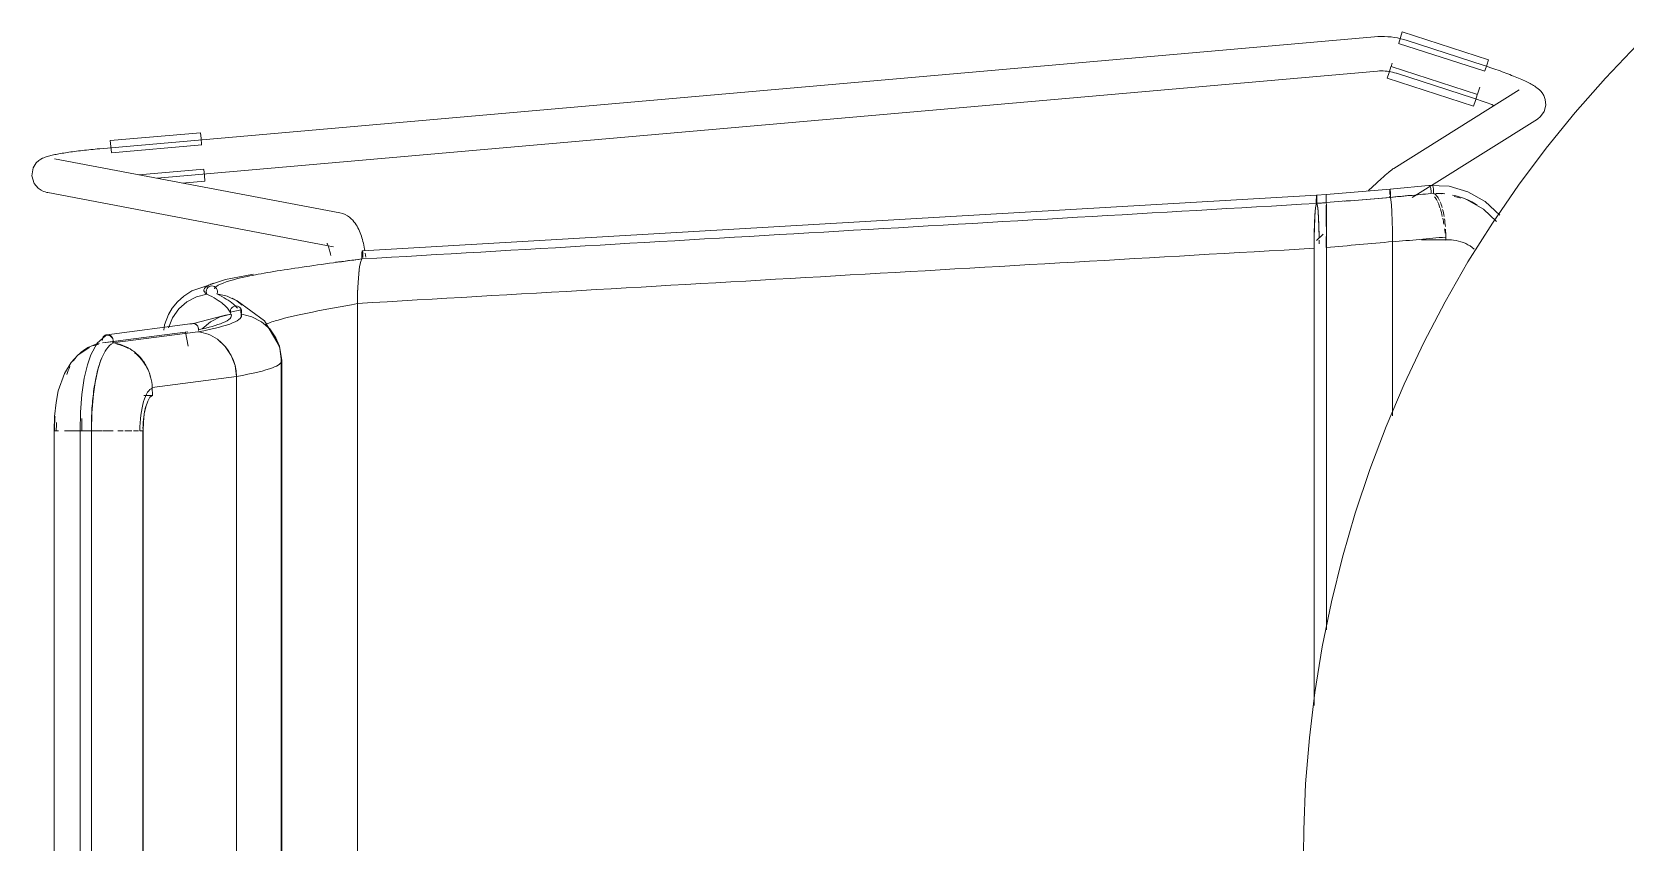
# Model space of a CAD drawing. Header units: millimetres. Extents: x 79795 to 317870, y -36033 to 97293.
# Drawn here: x 229449 to 230003, y 12310 to 12592 of the extents above; entities that cross this region are included whole.
import ezdxf

# ---------------------------------------------------------------- set-up
doc = ezdxf.new("R2010")
doc.units = ezdxf.units.MM
doc.header["$MEASUREMENT"] = 0
doc.layers.add('I-FURN', color=8, linetype='CONTINUOUS', lineweight=9)

msp = doc.modelspace()

# ---------------------------------------------------------------- linework, layer by layer
at = {"layer": 'I-FURN'}
for p, q in [((229925.1, 12589.89), (229925.73, 12591.84)), ((229925.73, 12591.84), (229955.74, 12582.15)), ((229916.05, 12590.12), (229472.73, 12551.18)), ((229916.1, 12590.13), (229916.05, 12590.13)), ((229917.24, 12590.21), (229916.1, 12590.13)), ((229918.38, 12590.23), (229917.24, 12590.21)), ((229919.52, 12590.22), (229918.38, 12590.23)), ((229920.67, 12590.16), (229919.52, 12590.22)), ((229921.8, 12590.05), (229920.67, 12590.16)), ((229922.93, 12589.9), (229921.8, 12590.05)), ((229924.06, 12589.7), (229922.93, 12589.9)), ((229925.17, 12589.46), (229924.06, 12589.7)), ((229924.43, 12587.8), (229954.44, 12578.11)), ((229924.47, 12587.91), (229925.1, 12589.89)), ((229926.28, 12589.17), (229925.17, 12589.46)), ((229927.37, 12588.84), (229926.28, 12589.17)), ((229954.18, 12580.13), (229927.37, 12588.84)), ((230007.42, 12587.34), (229996.38, 12575.76)), ((229921.86, 12579.82), (229922.23, 12580.99)), ((229954.64, 12579.98), (229954.18, 12580.13)), ((229955.11, 12580.2), (229954.47, 12578.23)), ((229955.74, 12582.15), (229955.11, 12580.2)), ((229492.6, 12540.88), (229917.1, 12578.17)), ((229917.1, 12578.17), (229917.76, 12578.22)), ((229917.76, 12578.22), (229918.42, 12578.23)), ((229918.42, 12578.23), (229919.09, 12578.23)), ((229919.09, 12578.23), (229919.75, 12578.19)), ((229919.75, 12578.19), (229920.41, 12578.13)), ((229920.41, 12578.13), (229921.06, 12578.04)), ((229920.52, 12575.68), (229921.15, 12577.64)), ((229920.52, 12575.68), (229950.52, 12565.99)), ((229921.06, 12578.04), (229921.71, 12577.93)), ((229921.15, 12577.64), (229921.79, 12579.61)), ((229921.71, 12577.93), (229922.36, 12577.79)), ((229951.83, 12570.04), (229921.82, 12579.73)), ((229922.36, 12577.79), (229923, 12577.62)), ((229923, 12577.62), (229923.64, 12577.43)), ((229923.64, 12577.43), (229923.67, 12577.42)), ((229923.67, 12577.42), (229950.48, 12568.71)), ((229955.38, 12579.73), (229954.64, 12579.98)), ((229956.12, 12579.49), (229955.38, 12579.73)), ((229956.85, 12579.24), (229956.12, 12579.49)), ((229957.58, 12578.99), (229956.85, 12579.24)), ((229958.3, 12578.73), (229957.58, 12578.99)), ((229959.02, 12578.48), (229958.3, 12578.73)), ((229959.72, 12578.23), (229959.02, 12578.48)), ((229960.42, 12577.97), (229959.72, 12578.23)), ((229961.11, 12577.72), (229960.42, 12577.97)), ((229961.79, 12577.46), (229961.11, 12577.72)), ((229962.45, 12577.21), (229961.79, 12577.46)), ((229963.11, 12576.95), (229962.45, 12577.21)), ((229963.75, 12576.7), (229963.11, 12576.95)), ((229964.37, 12576.45), (229963.75, 12576.7)), ((229964.98, 12576.2), (229964.37, 12576.45)), ((229965.58, 12575.96), (229964.98, 12576.2)), ((229966.16, 12575.71), (229965.58, 12575.96)), ((229966.72, 12575.47), (229966.16, 12575.71)), ((229967.26, 12575.23), (229966.72, 12575.47)), ((229967.79, 12574.99), (229967.26, 12575.23)), ((229968.3, 12574.76), (229967.79, 12574.99)), ((229968.79, 12574.52), (229968.3, 12574.76)), ((229969.27, 12574.29), (229968.79, 12574.52)), ((229996.38, 12575.76), (229985.81, 12563.75)), ((229966.34, 12571.64), (229922.75, 12544.33)), ((229951.79, 12569.92), (229951.15, 12567.95)), ((229951.86, 12570.13), (229952.66, 12572.61)), ((229969.72, 12574.06), (229969.27, 12574.29)), ((229970.16, 12573.83), (229969.72, 12574.06)), ((229970.59, 12573.6), (229970.16, 12573.83)), ((229971, 12573.37), (229970.59, 12573.6)), ((229971.4, 12573.14), (229971, 12573.37)), ((229971.79, 12572.9), (229971.4, 12573.14)), ((229972.18, 12572.64), (229971.79, 12572.9)), ((229972.57, 12572.36), (229972.18, 12572.64)), ((229972.97, 12572.05), (229972.57, 12572.36)), ((229973.4, 12571.68), (229972.97, 12572.05)), ((229973.86, 12571.22), (229973.4, 12571.68)), ((229974.38, 12570.59), (229973.86, 12571.22)), ((229974.95, 12569.68), (229974.38, 12570.59)), ((229975.47, 12568.29), (229974.95, 12569.68)), ((229950.81, 12568.61), (229950.48, 12568.71)), ((229951.15, 12567.95), (229950.52, 12565.99)), ((229951.5, 12568.38), (229950.81, 12568.61)), ((229952.19, 12568.15), (229951.5, 12568.38)), ((229952.87, 12567.92), (229952.19, 12568.15)), ((229953.55, 12567.68), (229952.87, 12567.92)), ((229954.22, 12567.45), (229953.55, 12567.68)), ((229954.89, 12567.21), (229954.22, 12567.45)), ((229955.55, 12566.98), (229954.89, 12567.21)), ((229956.19, 12566.74), (229955.55, 12566.98)), ((229956.83, 12566.51), (229956.19, 12566.74)), ((229957.45, 12566.27), (229956.83, 12566.51)), ((229973.83, 12562.36), (229975.06, 12564.09)), ((229975.06, 12564.09), (229975.64, 12566.32)), ((229975.64, 12566.32), (229975.47, 12568.29)), ((229985.81, 12563.75), (229975.73, 12551.32)), ((229935.94, 12538.43), (229972.71, 12561.47)), ((229973.83, 12562.36), (229972.71, 12561.47)), ((229476.34, 12553.99), (229507.75, 12556.75)), ((229476.52, 12551.95), (229476.34, 12553.99)), ((229476.71, 12549.76), (229508.12, 12552.52)), ((229507.75, 12556.75), (229507.93, 12554.71)), ((229507.93, 12554.71), (229508.11, 12552.64)), ((229450.58, 12546.21), (229451.49, 12547.06)), ((229451.49, 12547.06), (229452.19, 12547.54)), ((229452.19, 12547.54), (229452.75, 12547.85)), ((229452.75, 12547.85), (229453.22, 12548.06)), ((229453.22, 12548.06), (229453.65, 12548.23)), ((229453.65, 12548.23), (229454.06, 12548.37)), ((229454.06, 12548.37), (229454.45, 12548.5)), ((229454.45, 12548.5), (229454.85, 12548.61)), ((229454.85, 12548.61), (229455.25, 12548.72)), ((229455.25, 12548.72), (229455.66, 12548.82)), ((229455.66, 12548.82), (229456.09, 12548.92)), ((229456.09, 12548.92), (229456.53, 12549.02)), ((229456.53, 12549.02), (229456.99, 12549.12)), ((229556.17, 12528.88), (229456.88, 12547.7)), ((229456.99, 12549.12), (229457.47, 12549.21)), ((229457.47, 12549.21), (229457.97, 12549.31)), ((229457.97, 12549.31), (229458.48, 12549.4)), ((229458.48, 12549.4), (229459.01, 12549.5)), ((229459.01, 12549.5), (229459.57, 12549.59)), ((229459.57, 12549.59), (229460.13, 12549.68)), ((229460.13, 12549.68), (229460.72, 12549.77)), ((229460.72, 12549.77), (229461.32, 12549.87)), ((229461.32, 12549.87), (229461.94, 12549.96)), ((229461.94, 12549.96), (229462.58, 12550.05)), ((229462.58, 12550.05), (229463.23, 12550.13)), ((229463.23, 12550.13), (229463.89, 12550.22)), ((229463.89, 12550.22), (229464.56, 12550.31)), ((229464.56, 12550.31), (229465.25, 12550.4)), ((229465.25, 12550.4), (229465.95, 12550.48)), ((229465.95, 12550.48), (229466.66, 12550.56)), ((229466.66, 12550.56), (229467.38, 12550.64)), ((229467.38, 12550.64), (229468.1, 12550.72)), ((229468.1, 12550.72), (229468.84, 12550.8)), ((229468.84, 12550.8), (229469.58, 12550.88)), ((229469.58, 12550.88), (229470.32, 12550.95)), ((229470.32, 12550.95), (229471.07, 12551.02)), ((229471.07, 12551.02), (229471.82, 12551.09)), ((229471.82, 12551.09), (229472.57, 12551.16)), ((229472.57, 12551.16), (229472.73, 12551.18)), ((229476.7, 12549.88), (229476.52, 12551.95)), ((229975.73, 12551.32), (229966.16, 12538.51)), ((229449.05, 12541.79), (229449.54, 12544.55)), ((229449.89, 12539.04), (229449.05, 12541.79)), ((229449.54, 12544.55), (229450.58, 12546.21)), ((229508.86, 12544.07), (229486.26, 12542.09)), ((229508.87, 12543.95), (229509.05, 12541.88)), ((229509.05, 12541.88), (229509.23, 12539.84)), ((229918.97, 12541.21), (229918.62, 12540.89)), ((229919.3, 12541.51), (229918.97, 12541.21)), ((229919.63, 12541.8), (229919.3, 12541.51)), ((229919.93, 12542.07), (229919.63, 12541.8)), ((229920.23, 12542.33), (229919.93, 12542.07)), ((229920.51, 12542.57), (229920.23, 12542.33)), ((229920.77, 12542.8), (229920.51, 12542.57)), ((229921.03, 12543.01), (229920.77, 12542.8)), ((229921.27, 12543.22), (229921.03, 12543.01)), ((229921.5, 12543.41), (229921.27, 12543.22)), ((229921.72, 12543.59), (229921.5, 12543.41)), ((229921.94, 12543.76), (229921.72, 12543.59)), ((229922.17, 12543.93), (229921.94, 12543.76)), ((229922.43, 12544.12), (229922.17, 12543.93)), ((229922.75, 12544.33), (229922.43, 12544.12)), ((229449.89, 12539.04), (229451.21, 12537.47)), ((229451.21, 12537.47), (229452.29, 12536.72)), ((229452.29, 12536.72), (229453.09, 12536.34)), ((229453.09, 12536.34), (229453.71, 12536.13)), ((229453.71, 12536.13), (229454.23, 12535.99)), ((229454.23, 12535.99), (229454.65, 12535.91)), ((229454.65, 12535.91), (229553.94, 12517.09)), ((229501.34, 12539.15), (229509.23, 12539.84)), ((229921.49, 12537.08), (229899.29, 12535.25)), ((229914.45, 12537.05), (229913.98, 12536.61)), ((229914.91, 12537.48), (229914.45, 12537.05)), ((229915.36, 12537.91), (229914.91, 12537.48)), ((229915.81, 12538.32), (229915.36, 12537.91)), ((229916.24, 12538.72), (229915.81, 12538.32)), ((229916.67, 12539.12), (229916.24, 12538.72)), ((229917.08, 12539.5), (229916.67, 12539.12)), ((229917.48, 12539.86), (229917.08, 12539.5)), ((229917.87, 12540.22), (229917.48, 12539.86)), ((229918.25, 12540.56), (229917.87, 12540.22)), ((229918.62, 12540.89), (229918.25, 12540.56)), ((229921.39, 12535.7), (229921.38, 12535.21)), ((229921.38, 12535.21), (229921.39, 12535.7)), ((229921.4, 12536.16), (229921.39, 12535.7)), ((229921.39, 12535.7), (229921.4, 12536.15)), ((229921.42, 12536.54), (229921.4, 12536.16)), ((229921.4, 12536.15), (229921.42, 12536.53)), ((229921.44, 12536.83), (229921.42, 12536.54)), ((229921.42, 12536.53), (229921.44, 12536.83)), ((229921.46, 12537.02), (229921.44, 12536.83)), ((229921.44, 12536.83), (229921.46, 12537.01)), ((229921.49, 12537.08), (229921.46, 12537.02)), ((229921.46, 12537.01), (229921.49, 12537.08)), ((229935.98, 12538.5), (229921.49, 12537.08)), ((229921.51, 12537.01), (229921.49, 12537.08)), ((229921.49, 12537.08), (229921.51, 12537.01)), ((229921.54, 12536.82), (229921.51, 12537.01)), ((229921.56, 12536.53), (229921.54, 12536.82)), ((229921.54, 12536.82), (229921.56, 12536.52)), ((229921.57, 12536.14), (229921.56, 12536.53)), ((229921.56, 12536.52), (229921.57, 12536.14)), ((229921.59, 12535.69), (229921.57, 12536.14)), ((229921.57, 12536.14), (229921.59, 12535.69)), ((229921.59, 12535.2), (229921.59, 12535.69)), ((229921.59, 12535.69), (229921.59, 12535.2)), ((229929.12, 12534.16), (229935.6, 12538.22)), ((229935.08, 12538.38), (229941.99, 12538.1)), ((229941.99, 12538.1), (229948.51, 12536.22)), ((229948.51, 12536.22), (229954.52, 12532.83)), ((229966.16, 12538.51), (229957.1, 12525.32)), ((229895.93, 12534.98), (229564.02, 12515.69)), ((229895.62, 12531.26), (229895.42, 12529.51)), ((229895.83, 12532.14), (229895.62, 12531.26)), ((229895.83, 12534.05), (229895.82, 12533.6)), ((229895.82, 12533.6), (229895.82, 12533.11)), ((229895.82, 12533.11), (229895.82, 12532.61)), ((229895.82, 12532.61), (229895.83, 12532.14)), ((229895.85, 12534.43), (229895.83, 12534.05)), ((229895.87, 12534.73), (229895.85, 12534.43)), ((229895.9, 12534.91), (229895.87, 12534.73)), ((229895.93, 12534.98), (229895.9, 12534.91)), ((229895.93, 12534.98), (229899.29, 12535.25)), ((229895.95, 12534.91), (229895.93, 12534.98)), ((229895.98, 12534.72), (229895.95, 12534.91)), ((229896, 12534.43), (229895.98, 12534.72)), ((229896.02, 12534.04), (229896, 12534.43)), ((229896.03, 12533.59), (229896.02, 12534.04)), ((229896.04, 12533.1), (229896.03, 12533.59)), ((229896.03, 12532.14), (229896.04, 12532.61)), ((229896.24, 12531.24), (229896.03, 12532.14)), ((229896.04, 12532.61), (229896.04, 12533.1)), ((229896.43, 12529.48), (229896.24, 12531.24)), ((229899.25, 12529.76), (229899.26, 12531.51)), ((229899.26, 12531.51), (229899.25, 12529.76)), ((229899.28, 12535.18), (229899.29, 12535.25)), ((229899.29, 12535.25), (229899.28, 12535.19)), ((229899.28, 12534.32), (229899.28, 12534.7)), ((229899.28, 12534.7), (229899.28, 12534.32)), ((229899.28, 12533.86), (229899.28, 12534.32)), ((229899.28, 12534.32), (229899.28, 12533.87)), ((229899.28, 12533.87), (229899.28, 12533.38)), ((229899.28, 12533.37), (229899.28, 12533.86)), ((229899.28, 12533.38), (229899.28, 12532.88)), ((229899.28, 12532.88), (229899.28, 12533.37)), ((229899.28, 12532.41), (229899.28, 12532.88)), ((229899.28, 12532.88), (229899.28, 12532.41)), ((229899.29, 12535.25), (229899.29, 12535.18)), ((229899.29, 12535.19), (229899.29, 12535.25)), ((229899.29, 12535), (229899.29, 12534.7)), ((229899.29, 12534.71), (229899.29, 12535)), ((229899.29, 12534.33), (229899.29, 12534.71)), ((229899.29, 12534.7), (229899.29, 12534.32)), ((229899.29, 12533.87), (229899.29, 12534.33)), ((229899.29, 12534.32), (229899.29, 12533.87)), ((229899.29, 12533.87), (229899.29, 12533.38)), ((229899.29, 12533.38), (229899.29, 12533.87)), ((229899.29, 12533.38), (229899.29, 12532.88)), ((229899.29, 12532.89), (229899.29, 12533.38)), ((229899.29, 12532.42), (229899.29, 12532.89)), ((229899.29, 12532.88), (229899.29, 12532.41)), ((229899.31, 12531.53), (229899.29, 12532.42)), ((229899.29, 12532.41), (229899.31, 12531.53)), ((229899.31, 12531.53), (229899.32, 12529.78)), ((229899.32, 12529.78), (229899.31, 12531.53)), ((229921.39, 12534.72), (229921.39, 12534.24)), ((229921.39, 12534.24), (229921.39, 12534.71)), ((229921.58, 12534.23), (229921.59, 12534.7)), ((229921.59, 12534.7), (229921.58, 12534.23)), ((229921.77, 12533.34), (229921.58, 12534.23)), ((229921.58, 12534.23), (229921.77, 12533.34)), ((229921.59, 12534.7), (229921.59, 12535.2)), ((229921.59, 12535.2), (229921.59, 12534.7)), ((229921.95, 12531.6), (229921.77, 12533.34)), ((229921.77, 12533.34), (229921.95, 12531.62)), ((229921.95, 12531.61), (229922.1, 12529.17)), ((229922.1, 12529.13), (229921.95, 12531.6)), ((229948.11, 12533.51), (229953.94, 12530.15)), ((229953.94, 12530.15), (229958.45, 12525.84)), ((229954.52, 12532.83), (229959.67, 12528.09)), ((229556.17, 12528.88), (229557.16, 12528.62)), ((229557.16, 12528.62), (229558.05, 12528.26)), ((229558.05, 12528.26), (229558.84, 12527.82)), ((229558.84, 12527.82), (229559.53, 12527.34)), ((229559.53, 12527.34), (229560.13, 12526.83)), ((229560.13, 12526.83), (229560.65, 12526.31)), ((229560.65, 12526.31), (229561.1, 12525.78)), ((229561.1, 12525.78), (229561.5, 12525.25)), ((229561.5, 12525.25), (229561.86, 12524.71)), ((229561.86, 12524.71), (229562.18, 12524.17)), ((229895.26, 12527), (229895.14, 12523.87)), ((229895.42, 12529.51), (229895.26, 12527)), ((229896.59, 12526.99), (229896.43, 12529.48)), ((229896.71, 12523.87), (229896.59, 12526.99)), ((229899.23, 12524.14), (229899.24, 12527.26)), ((229899.24, 12527.26), (229899.23, 12524.14)), ((229899.24, 12527.26), (229899.25, 12529.76)), ((229899.25, 12529.76), (229899.24, 12527.26)), ((229899.32, 12529.78), (229899.33, 12527.28)), ((229899.33, 12527.28), (229899.32, 12529.78)), ((229899.34, 12524.15), (229899.33, 12527.28)), ((229899.33, 12527.27), (229899.34, 12524.15)), ((229922.22, 12526.03), (229922.1, 12529.13)), ((229922.1, 12529.13), (229922.21, 12526.09)), ((229922.29, 12522.59), (229922.22, 12526.03)), ((229922.22, 12526.03), (229922.29, 12522.59)), ((229957.1, 12525.32), (229948.58, 12511.77)), ((229562.18, 12524.17), (229562.47, 12523.64)), ((229562.47, 12523.64), (229562.75, 12523.08)), ((229562.75, 12523.08), (229563, 12522.52)), ((229563, 12522.52), (229563.23, 12521.95)), ((229563.23, 12521.95), (229563.45, 12521.37)), ((229563.45, 12521.37), (229563.66, 12520.78)), ((229563.66, 12520.78), (229563.85, 12520.17)), ((229563.85, 12520.17), (229564.04, 12519.56)), ((229564.04, 12519.56), (229564.21, 12518.93)), ((229895.06, 12520.31), (229895.03, 12516.53)), ((229895.14, 12523.87), (229895.06, 12520.31)), ((229898.2, 12521.49), (229895.91, 12519.28)), ((229896.79, 12520.32), (229896.71, 12523.87)), ((229896.82, 12518.06), (229896.81, 12519.3)), ((229899.22, 12516.8), (229899.22, 12520.58)), ((229899.22, 12520.58), (229899.22, 12516.8)), ((229899.35, 12520.58), (229899.34, 12524.15)), ((229899.34, 12524.14), (229899.35, 12520.58)), ((229899.35, 12520.58), (229899.35, 12516.79)), ((229899.35, 12516.79), (229899.35, 12520.58)), ((229922.29, 12522.5), (229922.32, 12518.85)), ((229922.32, 12518.73), (229922.29, 12522.49)), ((229942.11, 12519.44), (229932.36, 12519.44)), ((229940.87, 12520.43), (229940.87, 12519.38)), ((229551.71, 12518.31), (229551.72, 12518.29)), ((229551.72, 12518.29), (229551.77, 12518.21)), ((229551.77, 12518.21), (229551.81, 12518.13)), ((229551.81, 12518.13), (229551.89, 12517.97)), ((229551.89, 12517.97), (229551.97, 12517.78)), ((229551.97, 12517.78), (229552.07, 12517.55)), ((229552.07, 12517.55), (229552.17, 12517.28)), ((229552.17, 12517.28), (229552.28, 12516.98)), ((229552.28, 12516.98), (229552.39, 12516.64)), ((229552.39, 12516.64), (229552.49, 12516.27)), ((229552.49, 12516.27), (229552.6, 12515.88)), ((229552.6, 12515.88), (229552.71, 12515.46)), ((229552.71, 12515.46), (229552.81, 12515.01)), ((229552.81, 12515.01), (229552.91, 12514.54)), ((229552.91, 12514.54), (229553.01, 12514.05)), ((229563.81, 12514.29), (229563.84, 12514.74)), ((229563.81, 12513.79), (229563.81, 12514.29)), ((229563.82, 12514.28), (229563.81, 12513.79)), ((229563.81, 12513.79), (229563.81, 12513.29)), ((229563.81, 12513.3), (229563.81, 12513.79)), ((229563.84, 12514.74), (229563.82, 12514.28)), ((229563.84, 12514.74), (229563.87, 12515.13)), ((229563.87, 12515.12), (229563.84, 12514.74)), ((229563.87, 12515.13), (229563.91, 12515.43)), ((229563.91, 12515.42), (229563.87, 12515.12)), ((229563.96, 12515.62), (229563.91, 12515.42)), ((229563.91, 12515.43), (229563.96, 12515.62)), ((229564.02, 12515.69), (229563.96, 12515.62)), ((229563.96, 12515.62), (229564.02, 12515.69)), ((229564.07, 12515.63), (229564.02, 12515.69)), ((229564.02, 12515.69), (229564.07, 12515.63)), ((229564.12, 12515.44), (229564.07, 12515.63)), ((229564.07, 12515.63), (229564.12, 12515.45)), ((229564.12, 12515.45), (229564.17, 12515.16)), ((229564.16, 12515.15), (229564.12, 12515.44)), ((229564.2, 12514.77), (229564.16, 12515.15)), ((229564.17, 12515.16), (229564.2, 12514.78)), ((229564.2, 12514.78), (229564.22, 12514.33)), ((229564.22, 12514.32), (229564.2, 12514.77)), ((229564.21, 12518.93), (229564.37, 12518.28)), ((229564.22, 12514.33), (229564.23, 12513.83)), ((229564.23, 12513.83), (229564.22, 12514.32)), ((229564.23, 12513.33), (229564.23, 12513.83)), ((229564.23, 12513.83), (229564.23, 12513.33)), ((229564.37, 12518.28), (229564.52, 12517.63)), ((229564.52, 12517.63), (229564.67, 12516.96)), ((229564.67, 12516.96), (229564.8, 12516.28)), ((229564.8, 12516.28), (229564.93, 12515.59)), ((229565.04, 12514.88), (229565.15, 12514.17)), ((229565.15, 12514.17), (229565.25, 12513.44)), ((229895.03, 12516.53), (229895.03, 12357.43)), ((229895.03, 12357.43), (229895.03, 12516.53)), ((229899.35, 12516.79), (229899.35, 12383.79)), ((229899.35, 12383.79), (229899.35, 12516.79)), ((229922.32, 12458.25), (229922.32, 12518.73)), ((229922.32, 12518.73), (229922.32, 12458.25)), ((229562.75, 12507.71), (229563.06, 12510.18)), ((229563.06, 12510.17), (229562.75, 12507.68)), ((229563.43, 12511.92), (229563.06, 12510.17)), ((229563.06, 12510.18), (229563.43, 12511.92)), ((229563.83, 12512.82), (229563.43, 12511.92)), ((229563.43, 12511.92), (229563.83, 12512.82)), ((229563.83, 12512.82), (229563.81, 12513.3)), ((229563.81, 12513.29), (229563.83, 12512.82)), ((229948.58, 12511.77), (229940.61, 12497.9)), ((229516.44, 12505.68), (229504.73, 12501.69)), ((229509.99, 12502.5), (229509.8, 12502.04)), ((229509.8, 12502.04), (229510, 12502.49)), ((229510.3, 12502.88), (229509.99, 12502.5)), ((229510, 12502.49), (229510.3, 12502.88)), ((229510.3, 12502.88), (229510.7, 12503.18)), ((229510.7, 12503.18), (229510.3, 12502.88)), ((229510.7, 12503.18), (229511.15, 12503.38)), ((229511.15, 12503.38), (229510.7, 12503.18)), ((229511.15, 12503.38), (229511.63, 12503.45)), ((229511.63, 12503.45), (229511.15, 12503.38)), ((229511.63, 12503.45), (229512.12, 12503.39)), ((229512.12, 12503.39), (229511.63, 12503.45)), ((229512.12, 12503.39), (229512.58, 12503.21)), ((229512.58, 12503.21), (229512.12, 12503.39)), ((229512.58, 12503.21), (229512.98, 12502.92)), ((229512.98, 12502.92), (229512.58, 12503.21)), ((229512.98, 12502.92), (229513.3, 12502.54)), ((229513.3, 12502.54), (229512.98, 12502.92)), ((229513.3, 12502.54), (229513.51, 12502.09)), ((229513.51, 12502.09), (229513.3, 12502.54)), ((229526.1, 12507.58), (229516.44, 12505.68)), ((229562.51, 12504.58), (229562.36, 12501.04)), ((229562.36, 12501.11), (229562.51, 12504.58)), ((229562.75, 12507.68), (229562.51, 12504.58)), ((229562.51, 12504.63), (229562.75, 12507.68)), ((229499.66, 12497.88), (229497.88, 12495.72)), ((229501.9, 12499.88), (229499.66, 12497.88)), ((229502.98, 12497.93), (229500.15, 12495.45)), ((229504.73, 12501.69), (229501.9, 12499.88)), ((229506.3, 12499.67), (229502.98, 12497.93)), ((229509.93, 12500.58), (229506.3, 12499.67)), ((229509.8, 12502.04), (229509.72, 12501.55)), ((229509.72, 12501.55), (229509.77, 12501.05)), ((229509.73, 12501.54), (229509.8, 12502.04)), ((229509.77, 12501.05), (229509.73, 12501.54)), ((229509.93, 12500.58), (229509.77, 12501.05)), ((229509.77, 12501.05), (229509.93, 12500.58)), ((229513.57, 12501.1), (229513.42, 12500.63)), ((229513.42, 12500.63), (229513.57, 12501.1)), ((229513.42, 12500.63), (229517.03, 12499.84)), ((229517.03, 12499.84), (229513.42, 12500.63)), ((229513.51, 12502.09), (229513.6, 12501.6)), ((229513.6, 12501.6), (229513.51, 12502.09)), ((229513.6, 12501.6), (229513.57, 12501.1)), ((229513.57, 12501.1), (229513.6, 12501.6)), ((229517.03, 12499.84), (229520.35, 12498.19)), ((229520.36, 12498.2), (229517.03, 12499.84)), ((229520.43, 12498.25), (229518.68, 12499.14)), ((229520.35, 12498.19), (229522.2, 12496.78)), ((229521.5, 12497.38), (229520.36, 12498.2)), ((229529.97, 12491.27), (229520.43, 12498.25)), ((229562.36, 12501.04), (229562.3, 12497.27)), ((229562.3, 12497.35), (229562.36, 12501.04)), ((229562.3, 12497.27), (229562.3, 12113.87)), ((229562.3, 12113.87), (229562.3, 12497.27)), ((229940.61, 12497.9), (229933.2, 12483.72)), ((229496.54, 12493.44), (229495.24, 12489.84)), ((229497.88, 12495.72), (229496.54, 12493.44)), ((229497.98, 12492.37), (229496.58, 12488.85)), ((229500.15, 12495.45), (229497.98, 12492.37)), ((229504.84, 12490.29), (229516.45, 12493.26)), ((229514.59, 12492.73), (229511.19, 12490.97)), ((229518.3, 12493.62), (229514.59, 12492.73)), ((229516.45, 12493.26), (229518.32, 12493.59)), ((229521.91, 12495.13), (229518.02, 12494.3)), ((229518.18, 12495.08), (229518.1, 12494.59)), ((229518.1, 12494.58), (229518.18, 12495.07)), ((229518.1, 12494.59), (229518.14, 12494.09)), ((229518.14, 12494.09), (229518.1, 12494.58)), ((229518.3, 12493.62), (229518.14, 12494.09)), ((229518.14, 12494.09), (229518.3, 12493.62)), ((229518.38, 12495.53), (229518.18, 12495.08)), ((229518.18, 12495.07), (229518.39, 12495.52)), ((229518.7, 12495.91), (229518.38, 12495.53)), ((229518.39, 12495.52), (229518.7, 12495.91)), ((229518.7, 12495.91), (229519.1, 12496.2)), ((229519.1, 12496.2), (229518.7, 12495.91)), ((229519.1, 12496.2), (229519.56, 12496.39)), ((229519.56, 12496.39), (229519.1, 12496.2)), ((229519.56, 12496.39), (229520.05, 12496.46)), ((229520.05, 12496.46), (229519.56, 12496.39)), ((229520.05, 12496.46), (229520.54, 12496.39)), ((229520.54, 12496.39), (229520.05, 12496.46)), ((229520.54, 12496.39), (229521, 12496.2)), ((229521.01, 12496.2), (229520.54, 12496.39)), ((229521, 12496.2), (229521.41, 12495.91)), ((229521.41, 12495.91), (229521.01, 12496.2)), ((229521.41, 12495.91), (229521.72, 12495.52)), ((229521.72, 12495.53), (229521.41, 12495.91)), ((229521.93, 12495.08), (229521.72, 12495.53)), ((229521.72, 12495.52), (229521.92, 12495.07)), ((229521.82, 12492.55), (229521.78, 12495.43)), ((229521.97, 12494.09), (229521.8, 12493.62)), ((229521.81, 12493.62), (229521.97, 12494.09)), ((229521.92, 12495.07), (229522.01, 12494.58)), ((229522.01, 12494.59), (229521.93, 12495.08)), ((229521.97, 12494.09), (229522.01, 12494.59)), ((229522.01, 12494.58), (229521.97, 12494.09)), ((229525.52, 12492.73), (229522.14, 12493.58)), ((229528.92, 12490.97), (229525.52, 12492.73)), ((229525.52, 12492.72), (229528.91, 12490.97)), ((229471.74, 12483.55), (229474.64, 12486.1)), ((229503.27, 12487.46), (229473.58, 12483.61)), ((229504.92, 12490.31), (229475.14, 12486.45)), ((229477.12, 12483.63), (229506.82, 12487.48)), ((229495.24, 12489.84), (229495.01, 12488.07)), ((229502.49, 12487.33), (229503.45, 12482.51)), ((229504.68, 12490.26), (229504.24, 12490.07)), ((229505.15, 12490.32), (229504.68, 12490.26)), ((229505.62, 12490.25), (229505.15, 12490.32)), ((229506.06, 12490.07), (229505.62, 12490.25)), ((229506.44, 12489.77), (229506.06, 12490.07)), ((229506.74, 12489.39), (229506.44, 12489.77)), ((229506.94, 12488.94), (229506.74, 12489.39)), ((229507.02, 12488.44), (229506.94, 12488.94)), ((229506.98, 12487.95), (229507.02, 12488.44)), ((229511.19, 12490.97), (229508.32, 12488.46)), ((229528.91, 12490.97), (229531.78, 12488.46)), ((229531.79, 12488.46), (229528.92, 12490.97)), ((229535.08, 12482.62), (229529.97, 12491.27)), ((229531.78, 12488.46), (229533.95, 12485.32)), ((229533.96, 12485.33), (229531.79, 12488.46)), ((229465.05, 12479.29), (229468.95, 12481.97)), ((229468.95, 12481.97), (229469.15, 12482.07)), ((229469.56, 12479.43), (229471.74, 12483.55)), ((229474.77, 12483.77), (229479.55, 12484.38)), ((229516.33, 12482.36), (229513.59, 12484.85)), ((229518.41, 12479.25), (229516.33, 12482.36)), ((229535.15, 12482.47), (229533.78, 12485.64)), ((229533.95, 12485.32), (229535.32, 12481.76)), ((229535.33, 12481.76), (229533.96, 12485.33)), ((229535.95, 12477.43), (229535.15, 12482.47)), ((229535.32, 12481.76), (229535.8, 12477.97)), ((229535.8, 12477.97), (229535.33, 12481.76)), ((229933.2, 12483.72), (229926.36, 12469.26)), ((229460.37, 12472.94), (229462.76, 12476.82)), ((229462.76, 12476.82), (229465.05, 12479.29)), ((229467.3, 12471.28), (229468.39, 12475.97)), ((229468.39, 12475.97), (229469.56, 12479.43)), ((229473.1, 12477.67), (229472, 12474.23)), ((229519.72, 12475.7), (229518.41, 12479.25)), ((229520.2, 12471.93), (229519.72, 12475.7)), ((229535.8, 12477.97), (229535.8, 12133.18)), ((229535.8, 12133.18), (229535.8, 12477.97)), ((229535.95, 12438.52), (229535.95, 12477.43)), ((229458.24, 12466.89), (229460.37, 12472.94)), ((229466.45, 12465.66), (229467.3, 12471.28)), ((229471.03, 12469.8), (229470.44, 12465.79)), ((229472, 12474.23), (229471.03, 12469.8)), ((229490.92, 12468.07), (229520.2, 12471.93)), ((229520.2, 12471.93), (229520.2, 12139.22)), ((229520.2, 12139.22), (229520.2, 12471.93)), ((229926.36, 12469.26), (229920.11, 12454.53)), ((229457.45, 12462.85), (229458.24, 12466.89)), ((229465.96, 12459.54), (229466.45, 12465.66)), ((229470.44, 12465.79), (229469.91, 12459.23)), ((229490.97, 12465.35), (229487.98, 12465.36)), ((229490.99, 12465.35), (229487.98, 12465.35)), ((229489.34, 12463.36), (229490.13, 12464.72)), ((229490.13, 12464.72), (229490.99, 12465.35)), ((229490.99, 12465.35), (229490.92, 12468.07)), ((229456.94, 12458.03), (229457.45, 12462.85)), ((229465.87, 12453), (229465.96, 12459.54)), ((229469.91, 12459.23), (229469.83, 12453)), ((229487.84, 12456.04), (229488.16, 12458.89)), ((229488.16, 12458.89), (229488.67, 12461.38)), ((229488.67, 12461.38), (229489.34, 12463.36)), ((229456.83, 12453), (229456.94, 12458.03)), ((229457, 12453), (229456.83, 12453)), ((229456.83, 12453), (229456.83, 12158.15)), ((229456.85, 12453), (229458.32, 12453)), ((229460.35, 12453), (229462.93, 12453)), ((229466.11, 12453), (229463.09, 12453)), ((229463.1, 12453), (229466.11, 12453)), ((229465.94, 12453), (229465.87, 12453)), ((229465.87, 12453), (229465.87, 12158.15)), ((229465.87, 12453), (229469.83, 12453)), ((229466.14, 12453), (229465.94, 12453)), ((229466.44, 12453), (229466.14, 12453)), ((229466.83, 12453), (229466.44, 12453)), ((229467.28, 12453), (229466.83, 12453)), ((229467.78, 12453), (229467.28, 12453)), ((229468.27, 12453), (229467.78, 12453)), ((229468.75, 12453), (229468.27, 12453)), ((229469.17, 12453), (229468.75, 12453)), ((229469.5, 12453), (229469.17, 12453)), ((229469.72, 12453), (229469.5, 12453)), ((229469.83, 12453), (229469.72, 12453)), ((229473.61, 12453), (229469.8, 12453)), ((229469.8, 12453), (229473.62, 12453)), ((229469.83, 12158.15), (229469.83, 12453)), ((229473.81, 12453), (229477.37, 12453)), ((229479, 12453), (229480.84, 12453)), ((229481.36, 12453), (229483.82, 12453)), ((229484.41, 12453), (229486.15, 12453)), ((229487.67, 12453), (229487.67, 12158.15)), ((229487.73, 12453), (229487.84, 12456.04)), ((229487.73, 12158.15), (229487.73, 12453)), ((229920.11, 12454.53), (229914.45, 12439.57)), ((229535.95, 12133.72), (229535.95, 12438.52)), ((229914.45, 12439.57), (229909.39, 12424.39)), ((229909.39, 12424.39), (229904.95, 12409.02)), ((229904.95, 12409.02), (229901.12, 12393.49)), ((229901.12, 12393.49), (229897.91, 12377.81)), ((229897.91, 12377.81), (229895.34, 12362.02)), ((229895.34, 12362.02), (229893.4, 12346.14)), ((229893.4, 12346.14), (229892.1, 12330.2)), ((229892.1, 12330.2), (229891.43, 12314.21)), ((229891.43, 12314.21), (229891.34, 12305.57))]:
    msp.add_line(p, q, dxfattribs=at)
for centre, major_axis, ratio, start_param, end_param in [((229505.15, 12488.36), (0, 1.96), 0.955139, 4.501447, 6.790779), ((229505.13, 12471.8), (0, 15.78), 0.955139, 5.929149, 6.170649), ((229505.13, 12471.8), (0, 15.78), 0.955139, 5.687432, 5.928979), ((229505.13, 12471.8), (0, 15.78), 0.955139, 4.720632, 5.68731), ((229461.11, 12453), (0, 12.4), 0.287441, 1.332781, 1.570796), ((229472.58, 12453), (-15.75, 0), 0.000004, 3.431839, 3.614078)]:
    msp.add_ellipse(centre, major_axis=major_axis, ratio=ratio, start_param=start_param, end_param=end_param, dxfattribs=at)
for points in [[(229936.53, 12535.67), (229934.09, 12535.43), (229929.14, 12534.95), (229924.1, 12534.47), (229921.58, 12534.23)], [(229936.53, 12535.67), (229936.93, 12535.52), (229937.68, 12534.96), (229938.38, 12533.81), (229938.7, 12533.12)], [(229563.83, 12512.82), (229619.07, 12516.04), (229729.66, 12522.48), (229840.42, 12528.92), (229895.83, 12532.14)], [(229899.29, 12532.41), (229898.72, 12532.37), (229897.56, 12532.28), (229896.4, 12532.19), (229895.83, 12532.15)], [(229895.86, 12532.13), (229895.92, 12532.13), (229895.97, 12532.13), (229896.03, 12532.14)], [(229899.28, 12532.41), (229898.74, 12532.36), (229897.65, 12532.27), (229896.57, 12532.18), (229896.03, 12532.14)], [(229899.29, 12532.42), (229903.01, 12532.72), (229910.45, 12533.32), (229917.87, 12533.93), (229921.58, 12534.23)], [(229905.6, 12532.93), (229906.01, 12532.97), (229906.42, 12533), (229906.83, 12533.04)], [(229910.44, 12533.33), (229914.1, 12533.64), (229917.75, 12533.94), (229921.39, 12534.24)], [(229928.48, 12534.95), (229926.13, 12534.71), (229923.77, 12534.48), (229921.39, 12534.24)], [(229937.84, 12533.08), (229937.53, 12533.72), (229937.21, 12534.12), (229936.89, 12534.45)], [(229939.31, 12535.52), (229938.67, 12535.58), (229938.01, 12535.59), (229937.36, 12535.58)], [(229938.81, 12530.66), (229938.54, 12531.47), (229938.26, 12532.28), (229937.96, 12532.84)], [(229938.07, 12535.63), (229938.89, 12535.62), (229939.72, 12535.58), (229940.54, 12535.5)], [(229938.9, 12532.67), (229939.15, 12532.08), (229939.38, 12531.42), (229939.59, 12530.69)], [(229939.65, 12527.62), (229939.44, 12528.54), (229939.21, 12529.49), (229938.96, 12530.33)], [(229945.93, 12534), (229945.22, 12534.26), (229944.5, 12534.45), (229943.76, 12534.57)], [(229939.77, 12530.02), (229939.96, 12529.28), (229940.12, 12528.47), (229940.27, 12527.64)], [(229940.19, 12524.96), (229940.07, 12525.65), (229939.94, 12526.3), (229939.8, 12526.96)], [(229940.4, 12526.79), (229940.53, 12525.94), (229940.64, 12525.06), (229940.7, 12524.15)], [(229896.81, 12519.3), (229896.81, 12518.89), (229896.81, 12518.48), (229896.81, 12518.06)], [(229940.87, 12520.43), (229937.84, 12520.17), (229931.7, 12519.63), (229925.45, 12519.04), (229922.32, 12518.73)], [(229940.63, 12521.84), (229940.58, 12522.32), (229940.52, 12522.79), (229940.45, 12523.26)], [(229940.77, 12523.23), (229940.83, 12522.31), (229940.86, 12521.38), (229940.87, 12520.43)], [(229940.87, 12519.38), (229941.52, 12519.44), (229942.18, 12519.46), (229942.84, 12519.43)], [(229728.54, 12506.94), (229784, 12510.13), (229839.51, 12513.33), (229895.03, 12516.53)], [(229899.35, 12516.79), (229903.18, 12517.13), (229907.01, 12517.48), (229910.84, 12517.82)], [(229910.84, 12517.82), (229914.67, 12518.17), (229918.49, 12518.51), (229922.32, 12518.85)], [(229563.82, 12512.81), (229560.76, 12512.42), (229557.67, 12512.03), (229554.61, 12511.65)], [(229562.3, 12497.35), (229617.66, 12500.55), (229673.08, 12503.74), (229728.54, 12506.94)], [(229521.8, 12493.62), (229522.36, 12492.59), (229520.39, 12490.55), (229512.33, 12488.5), (229506.82, 12487.48)], [(229469.8, 12453), (229469.76, 12455.35), (229469.83, 12460), (229470.46, 12466.86), (229471.57, 12473), (229473.1, 12478.07), (229475, 12481.77), (229476.4, 12483.08), (229477.13, 12483.43)], [(229470.24, 12482.55), (229470.87, 12482.79), (229471.52, 12482.95), (229472.18, 12483.09)], [(229490.92, 12468.07), (229490.88, 12469.36), (229490.52, 12471.87), (229489.11, 12475.47), (229486.92, 12478.61), (229484.08, 12481.14), (229480.74, 12482.9), (229478.36, 12483.49), (229477.12, 12483.63)], [(229477.3, 12484.39), (229477.32, 12484.23), (229477.32, 12484.06), (229477.28, 12483.9)], [(229478.64, 12483.17), (229480.03, 12482.86), (229481.39, 12482.36), (229482.65, 12481.66)], [(229462.31, 12475.39), (229461.88, 12474.5), (229461.48, 12473.57), (229461.24, 12472.61)], [(229535.95, 12477.43), (229535.95, 12477.61), (229535.9, 12477.79), (229535.8, 12477.97)], [(229486.61, 12453), (229486.66, 12456.79), (229487.63, 12464.18), (229489.8, 12467.57), (229490.91, 12467.82)], [(229488.62, 12461.38), (229488.07, 12459.33), (229487.79, 12456.61), (229487.7, 12453.84)], [(229456.92, 12453), (229456.92, 12454.71), (229456.99, 12456.39), (229457.14, 12457.97)], [(229466.4, 12453), (229466.38, 12454.43), (229466.38, 12455.85), (229466.42, 12457.26)]]:
    msp.add_open_spline(points, degree=3, dxfattribs=at)
for points, knots in [([(229935.8, 12535.57), (229935.81, 12535.79), (229935.81, 12536.27), (229935.72, 12537.03), (229935.57, 12537.69), (229935.39, 12538.13), (229935.28, 12538.28), (229935.23, 12538.32)], [-1, -1, -1, -1, -0.90625, -0.8125, -0.71875, -0.625, -0.5625, -0.5625, -0.5625, -0.5625]), ([(229936.13, 12538.45), (229936.15, 12538.44), (229936.2, 12538.39), (229936.27, 12538.29), (229936.37, 12538.09), (229936.47, 12537.77), (229936.55, 12537.38), (229936.58, 12537.02), (229936.6, 12536.65), (229936.6, 12536.2), (229936.56, 12535.85), (229936.53, 12535.67)], [0.5555556, 0.5555556, 0.5555556, 0.5555556, 0.5833333, 0.6180556, 0.6527778, 0.7222222, 0.7916667, 0.8263889, 0.8611111, 0.9305556, 1, 1, 1, 1]), ([(229895.03, 12516.53), (229895.03, 12517.8), (229895.05, 12520.35), (229895.13, 12523.95), (229895.25, 12527.12), (229895.47, 12530.48), (229895.68, 12531.87), (229895.83, 12532.15)], [-1, -1, -1, -1, -0.833333, -0.666667, -0.5, -0.333333, 0, 0, 0, 0]), ([(229895.83, 12532.15), (229895.82, 12532.37), (229895.81, 12532.86), (229895.82, 12533.49), (229895.83, 12533.95), (229895.84, 12534.37), (229895.88, 12534.82), (229895.91, 12534.98), (229895.93, 12534.98)], [-1, -1, -1, -1, -0.90625, -0.8125, -0.765625, -0.71875, -0.625, -0.501507, -0.501507, -0.501507, -0.501507]), ([(229895.93, 12534.98), (229895.95, 12534.98), (229895.97, 12534.84), (229896, 12534.45), (229896.02, 12534.06), (229896.03, 12533.6), (229896.04, 12533.11), (229896.04, 12532.6), (229896.03, 12532.29), (229896.03, 12532.14)], [-0.5, -0.5, -0.5, -0.5, -0.375, -0.3125, -0.25, -0.1875, -0.125, -0.0625, 0, 0, 0, 0]), ([(229896.03, 12532.14), (229896.17, 12531.85), (229896.38, 12530.46), (229896.6, 12527.1), (229896.72, 12523.95), (229896.78, 12521.55), (229896.79, 12520.32)], [-1, -1, -1, -1, -0.6666667, -0.5, -0.3333333, -0.1666667, -0.1666667, -0.1666667, -0.1666667]), ([(229943.22, 12535.06), (229945.3, 12534.62), (229948.26, 12533.65), (229950.93, 12532.09), (229951.73, 12531.56)], [-0.8210019, -0.8210019, -0.8210019, -0.8210019, -0.6666667, -0.5975811, -0.5975811, -0.5975811, -0.5975811]), ([(229940.87, 12519.38), (229943.25, 12519.6), (229946.86, 12518.97), (229949.86, 12517.04), (229950.76, 12516.28)], [0, 0, 0, 0, 0.3333333, 0.5, 0.5, 0.5, 0.5]), ([(229563.83, 12512.82), (229556.28, 12511.81), (229541.07, 12509.77), (229522.63, 12506.72), (229514.33, 12504.29), (229512.73, 12502.86), (229512.54, 12502.46)], [0, 0, 0, 0, 0.25, 0.5, 0.75, 0.8499412, 0.8499412, 0.8499412, 0.8499412]), ([(229512.35, 12504.43), (229511.63, 12504.17), (229508.61, 12502.88), (229508.38, 12501.6), (229509.93, 12500.58)], [0.6866019, 0.6866019, 0.6866019, 0.6866019, 0.75, 1, 1, 1, 1]), ([(229509.93, 12500.58), (229512.33, 12499.42), (229515.76, 12497.32), (229517.55, 12495.23), (229518.02, 12494.3)], [0, 0, 0, 0, 0.5, 0.9025379, 0.9025379, 0.9025379, 0.9025379]), ([(229513.42, 12500.63), (229515.83, 12499.46), (229518.48, 12497.83), (229520.15, 12496.21), (229520.55, 12495.75)], [0, 0, 0, 0, 0.5, 0.696307, 0.696307, 0.696307, 0.696307]), ([(229530.03, 12489.98), (229531.18, 12490.46), (229535.42, 12491.92), (229546.13, 12494.35), (229556.91, 12496.3), (229562.3, 12497.27)], [0.375, 0.375, 0.375, 0.375, 0.5, 0.75, 1, 1, 1, 1]), ([(229518.3, 12493.62), (229518.85, 12492.59), (229517.12, 12490.78), (229510.63, 12488.96), (229506.92, 12488.17)], [0, 0, 0, 0, 0.5, 0.8877852, 0.8877852, 0.8877852, 0.8877852]), ([(229477.12, 12483.63), (229477.18, 12483.78), (229477.25, 12483.99), (229477.3, 12484.27), (229477.31, 12484.56), (229477.27, 12484.85), (229477.19, 12485.14), (229477.08, 12485.41), (229476.88, 12485.73), (229476.57, 12486.05), (229476.2, 12486.28), (229475.85, 12486.42), (229475.54, 12486.46), (229475.26, 12486.47), (229475, 12486.44), (229474.75, 12486.36), (229474.5, 12486.25), (229474.2, 12486.06), (229473.89, 12485.73), (229473.68, 12485.34), (229473.58, 12484.98), (229473.54, 12484.72), (229473.54, 12484.56), (229473.54, 12484.49)], [0, 0, 0, 0, 0.0555556, 0.0833333, 0.1111111, 0.1666667, 0.1944444, 0.2222222, 0.2777778, 0.3333333, 0.3888889, 0.4444444, 0.4791667, 0.5138889, 0.5486111, 0.5833333, 0.6180556, 0.6527778, 0.7222222, 0.7916667, 0.8263889, 0.8611111, 0.8888889, 0.8888889, 0.8888889, 0.8888889]), ([(229473.55, 12484.39), (229473.56, 12484.56), (229473.6, 12484.85), (229473.74, 12485.23), (229474, 12485.65), (229474.52, 12486.1), (229475.38, 12486.36), (229476.17, 12486.13), (229476.7, 12485.73), (229477.02, 12485.35), (229477.16, 12485.04), (229477.21, 12484.88)], [-0.875, -0.875, -0.875, -0.875, -0.8125, -0.765625, -0.71875, -0.625, -0.5, -0.375, -0.3125, -0.25, -0.1875, -0.1875, -0.1875, -0.1875]), ([(229472.47, 12483.42), (229471.7, 12483.26), (229469.79, 12482.7), (229466.93, 12481.14), (229464.75, 12479.13), (229463.74, 12477.75), (229463.47, 12477.35)], [0.0592823, 0.0592823, 0.0592823, 0.0592823, 0.1666667, 0.3333333, 0.5, 0.565028, 0.565028, 0.565028, 0.565028]), ([(229484.81, 12480.19), (229486.51, 12478.83), (229488.7, 12476.1), (229490.13, 12472.85), (229490.37, 12471.6)], [-0.6216433, -0.6216433, -0.6216433, -0.6216433, -0.3333333, -0.1666667, -0.1666667, -0.1666667, -0.1666667]), ([(229520.2, 12471.93), (229525.93, 12472.94), (229533.57, 12474.77), (229535.95, 12476.6), (229535.95, 12477.43)], [0, 0, 0, 0, 0.5, 0.9107154, 0.9107154, 0.9107154, 0.9107154])]:
    msp.add_open_spline(points, degree=3, knots=knots, dxfattribs=at)

doc.saveas('drawing.dxf')
